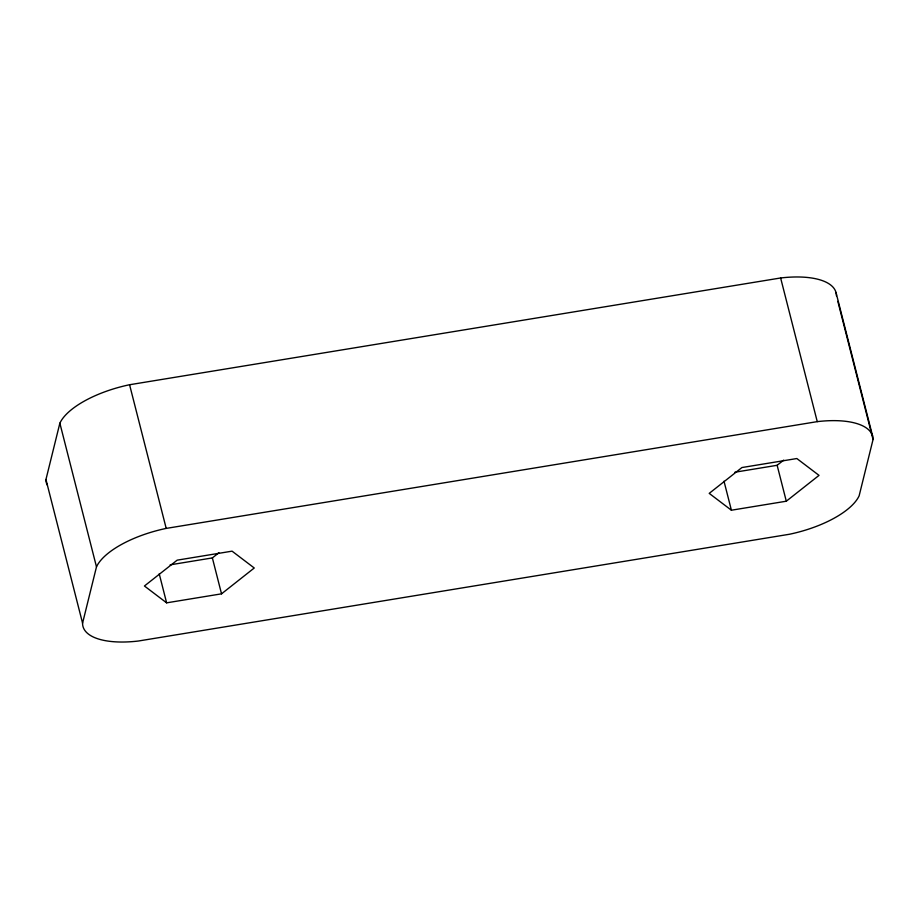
<?xml version="1.0" encoding="UTF-8"?>
<svg xmlns="http://www.w3.org/2000/svg" width="919" height="919" viewBox="0 0 919 919"><rect width="100%" height="100%" fill="white"/><g stroke="black" fill="none" stroke-linecap="round" stroke-linejoin="round"><path stroke-width="1.38" d="M47.145 484.922A72.911 29.419 -14.3 0 1 45.95 479.5L59.861 423.188A72.911 29.419 -14.3 0 1 129.579 384.739L780.633 277.975A72.911 29.419 -14.3 0 1 836.428 295.838M837.841 301.363L873.05 439.5L859.139 495.812A72.911 29.419 -14.3 0 1 789.421 534.261L138.367 641.025A72.911 29.419 -14.3 0 1 82.572 623.162L96.484 566.851L59.861 423.188M170.13 564.84L212.369 557.913L218.917 552.744M221.525 593.835L254.253 567.999L232.07 551.159L177.16 560.165L144.432 586L166.615 602.841L221.525 593.835L212.369 557.913M734.913 472.217L777.141 465.29L783.689 460.132M786.296 501.211L819.024 475.376L796.842 458.535L741.932 467.541L709.215 493.377L731.398 510.217L786.296 501.211L777.141 465.29M96.484 566.851A72.911 29.419 -14.3 0 1 166.201 528.402L817.255 421.637A72.911 29.419 -14.3 0 1 873.05 439.5M836.014 292.506L872.636 436.169M780.633 277.975L817.255 421.637M724 481.211L731.398 510.217M129.579 384.739L166.201 528.402M159.228 573.824L166.615 602.841M45.95 479.5L82.572 623.162"/></g></svg>
